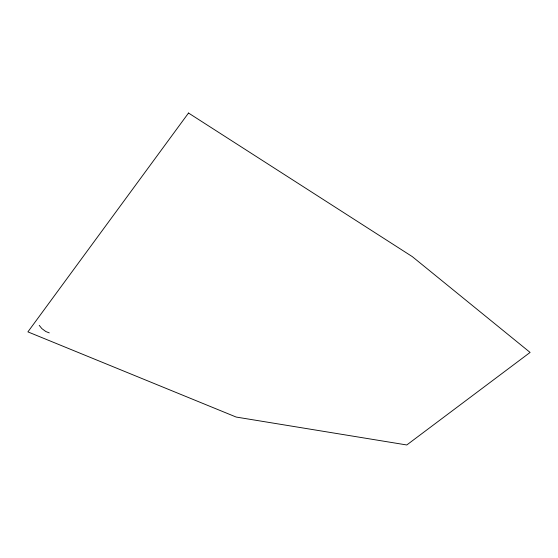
<?xml version="1.0" encoding="UTF-8"?>
<svg xmlns="http://www.w3.org/2000/svg" width="558" height="558" viewBox="0 0 558 558"><rect width="100%" height="100%" fill="white"/><g stroke="black" fill="none" stroke-linecap="round" stroke-linejoin="round"><path stroke-width="0.84" d="M49.285 332.889L45.819 331.536L41.871 328.613L39.22 325.342M188.513 113.03L27.9 331.877L236.174 417.056L406.782 444.97L530.1 352.426L412.32 256.638L188.513 113.03"/></g></svg>
